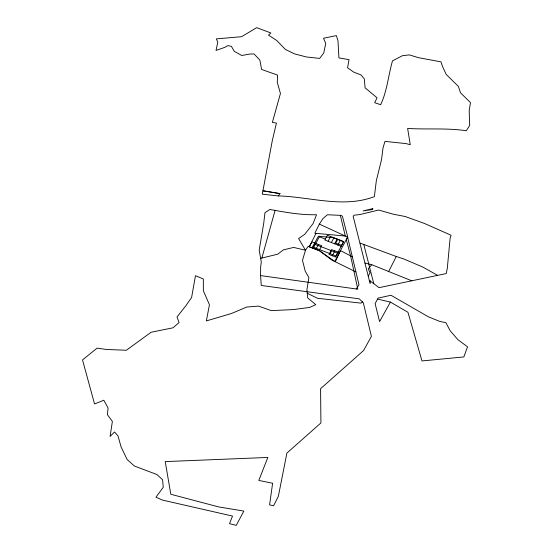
<?xml version="1.0" encoding="UTF-8"?>
<svg xmlns="http://www.w3.org/2000/svg" width="553" height="553" viewBox="0 0 553 553"><rect width="100%" height="100%" fill="white"/><g stroke="black" fill="none" stroke-linecap="round" stroke-linejoin="round"><path stroke-width="0.83" d="M260.567 275.574L260.65 266.857L261.286 261.935L259.184 250.274L263.726 223.281L264.956 212.711L269.899 209.463C285.313 212.276 300.839 215.138 316.579 214.723L313.046 223.64L304.668 234.396L298.592 238.53L305.484 250.233L302.484 260.345L305.221 271.143L308.906 277.62L306.908 289.82L307.703 297.915L315.77 304.662L309.583 307.447L292.972 309.611L271.253 310.62L258.507 306.079L246.79 307.039L231.382 313.523L206.359 320.927L209.442 304.731L203.366 290.795L203.331 278.975L195.458 275.684L191.608 297.479L185.836 305.774L177.015 316.938L179.082 322.593L172.992 327.811L151.073 332.256L126.374 350.263L106.432 349.461L97.072 348.141L82.521 359.92L94.549 403.966L103.805 400.227L108.084 408.059L107.379 414.646L112.37 421.414L110.109 436.441L114.499 431.99L117.989 435.84L121.059 446.859L127.149 459.522L134.358 465.992L156.976 474.564L162.582 479.776L163.259 487.269L155.967 497.182L162.375 500.064L232.516 516.067L229.53 523.684L236.269 525.35L243.845 511.083L218.663 506.921L170.808 494.264L165.223 461.596L267.846 457.449L258.811 480.439L272.622 483.246L269.574 504.854L273.576 505.781L278.346 496.352L286.903 453.059L320.92 422.948L320.574 388.704L363.549 350.567L371.416 336.369L363.286 302.698L359.263 298.855L261.265 285.459L260.567 275.574L357.812 289.198L350.616 255.921L346.289 239.525L347.657 237.285L359.001 284.809L356.18 289.012M260.546 258.341L261.859 258.051L275.083 210.361M355.904 271.91L335.284 261.749L340.489 250.592L352.337 256.779M319.364 224.103L314.802 233.242L345.3 236.034L347.809 237.361L342.452 216.347L341.229 215.387L327.369 214.751L322.952 218.553L319.364 224.103L345.3 236.034L340.358 215.394M309.279 246.749L311.933 241.938L321.728 245.753L319.109 250.592L309.279 246.749L316.06 233.359M388.711 271.378L396.294 256.502L403.994 259.053L422.865 267.099L437.644 275.359L446.25 273.541L447.342 268.005L450.107 238.315L451.068 235.232L424.531 223.495L405.231 216.52L393.294 214.198L378.667 210.043L359.885 214.543L354.1 215.228L353.146 216.299L370.116 283.613L370.565 281.304L369.307 280.35L379.054 287.664L437.644 275.359M347.498 237.202L334.786 261.493L319.482 250.737L308.139 246.375L305.484 250.233L293.643 247.433L283.35 249.887L277.813 254.152L261.859 258.051M332.27 255.728L334.835 250.855M337.897 245.069L340.42 240.285M330.1 253.703L331.62 250.834L337.565 253.156M337.669 239.435L335.712 243.126L341.623 245.421M334.627 243.804L337.164 239.027M377.547 299.09L375.121 303.638L379.593 321.597L390.404 302.083L407.934 312.286L421.98 360.936L463.836 356.948L467.548 346.814L457.919 339.687L450.156 330.756L445.877 322.648L439.905 321.473L428.451 316.848L390.971 295.254L378.072 298.115L377.547 299.09L390.404 302.083M331.365 242.532L333.908 237.769M328.102 241.267L330.659 236.511M368.257 276.154L370.054 272.836L368.229 268.744L371.747 264.707L411.881 280.841M315.832 249.306L318.459 244.481M313.641 247.281L319.641 236.318M312.556 248.027L315.196 243.209M279.991 193.619L262.938 190.778L279.998 193.598L278.228 195.935L262.302 194.179L272.325 140.503L276.438 123.056L272.373 122.393L280.44 93.485L277.274 82.335L277.599 75.111L261.604 69.443L259.855 60.097L254.048 53.931L249.894 54.042L241.751 55.494L234.265 51.325L231.382 46.321L227.795 45.629L224.76 47.378L216.043 50.427L217.778 42.18L216.313 38.89L241.592 36.698L256.696 27.65L270.859 32.966L268.516 35.115L276.783 40.535L285.307 49.355L294.396 53.828L306.466 56.987L319.655 58.411L323.754 53.019L325.724 43.452L323.54 38.233L336.383 35.599L337.98 40.742L338.927 57.899L349.04 59.669L347.54 67.784L353.872 72.194L361.019 74.938L364.309 78.885L365.111 87.809L377.063 97.798L374.685 102.706L380.671 104.697C387.19 90.906 388.296 75.402 392.492 60.865L402.473 55.68L409.303 54.899L418.801 57.754L440.969 61.853L442.497 66.422L446.223 74.475L458.389 86.42L460.49 92.773L470.479 102.616L469.193 110.586L469.684 125.455L466.297 130.736C446.872 127.833 427.186 129.651 407.623 128.448L410.271 144.713L406.006 143.586L384.957 141.388L383.001 147.997L381.501 159.796L376.344 180.61L374.353 196.626C343.42 208.481 309.963 196.764 278.228 195.907M362.429 301.869L360.922 303.127L317.45 298.274L307.24 293.256M371.747 264.707L365.008 263.028M360.093 243.113L396.294 256.502M319.385 236.788L325.282 239.083M321.21 246.714L331.04 250.55M315.196 244.433L321.127 246.749M335.284 261.749L331.62 259.917L319.482 250.737M373.787 283.71L363.798 244.502M372.763 208.626L372.653 209.511L363.093 210.956L372.763 208.626M343.565 241.723L336.058 256.025L312.563 246.859L318.417 236.193L333.3 237.742L343.565 241.723M338.125 252.14L335.567 257.014L328.973 254.442L331.558 249.583L338.125 252.14M343.676 241.55L341.166 246.341L324.846 240.002L327.417 235.253L343.676 241.55"/></g></svg>
